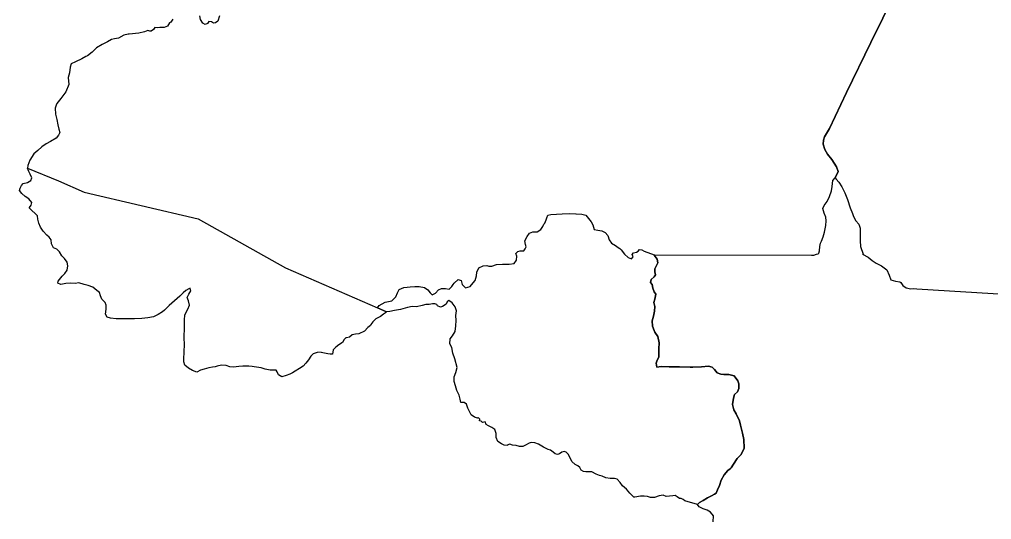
# Model space of a CAD drawing. Extents: x -73.8 to -34.9, y -33.8 to 5.4.
# Drawn here: x -73.84 to -55.06, y -13.94 to -4.28 of the extents above; entities that cross this region are included whole.
import ezdxf

# ---------------------------------------------------------------- set-up
doc = ezdxf.new("R2010")
doc.units = 0

# ---------------------------------------------------------------- blocks, each defined once
blk = doc.blocks.new('BLK0')
at = {"color": 7, "linetype": 'CONTINUOUS'}
blk.add_lwpolyline([(-68.61895, -11.129709), (-68.685345, -11.156667), (-68.771162, -11.178199), (-68.833969, -11.138409), (-68.862165, -11.080244), (-68.88022, -11.049307), (-68.931174, -11.049095), (-68.99384, -11.051647), (-69.095812, -11.032251), (-69.171981, -11.007421), (-69.304829, -10.984263), (-69.342617, -10.977965), (-69.410584, -10.974621), (-69.525904, -10.97224), (-69.604642, -10.977189), (-69.705813, -10.992066), (-69.778176, -10.987294), (-69.844796, -10.962856), (-69.93413, -10.953871), (-70.019114, -10.970543), (-70.059136, -10.986183), (-70.111142, -10.990124), (-70.184472, -11.005102), (-70.268865, -11.032726), (-70.343621, -11.053075), (-70.412331, -11.088065), (-70.497728, -11.055873), (-70.571991, -11.011045), (-70.645494, -10.954143), (-70.665613, -10.8869), (-70.664351, -10.806475), (-70.660019, -10.731727), (-70.657299, -10.684459), (-70.654081, -10.567758), (-70.657995, -10.413218), (-70.653889, -10.23485), (-70.650431, -10.08622), (-70.643908, -9.985136), (-70.586744, -9.875424), (-70.553021, -9.797623), (-70.574838, -9.710615), (-70.601379, -9.648766), (-70.569533, -9.58298), (-70.528503, -9.515376), (-70.540861, -9.465209), (-70.565474, -9.47844), (-70.624186, -9.512171), (-70.675485, -9.557221), (-70.743897, -9.624574), (-70.845376, -9.713421), (-70.946902, -9.802125), (-71.034779, -9.890255), (-71.077637, -9.924436), (-71.161337, -9.976347), (-71.252625, -10.02121), (-71.360778, -10.042087), (-71.476322, -10.05374), (-71.614081, -10.0576), (-71.792593, -10.061438), (-71.853812, -10.060409), (-71.973791, -10.056256), (-72.080934, -10.047278), (-72.145533, -10.028536), (-72.178413, -9.971093), (-72.162722, -9.875844), (-72.164823, -9.79385), (-72.185602, -9.741464), (-72.247782, -9.681503), (-72.273528, -9.616904), (-72.291465, -9.553815), (-72.343388, -9.513009), (-72.424277, -9.445689), (-72.509528, -9.417404), (-72.588463, -9.398153), (-72.689195, -9.366911), (-72.762742, -9.374026), (-72.845798, -9.370844), (-72.940748, -9.380055), (-73.040492, -9.395482), (-73.09847, -9.36858), (-73.092022, -9.334205), (-73.068612, -9.297452), (-73.016834, -9.235015), (-72.963625, -9.186711), (-72.916142, -9.119618), (-72.905833, -9.033264), (-72.918896, -8.963131), (-72.968022, -8.895602), (-73.01912, -8.844289), (-73.064134, -8.762933), (-73.119848, -8.714719), (-73.180021, -8.687991), (-73.217313, -8.60929), (-73.226958, -8.536262), (-73.263389, -8.483655), (-73.309343, -8.442534), (-73.383498, -8.36334), (-73.432184, -8.288628), (-73.463069, -8.214774), (-73.485919, -8.13591), (-73.492804, -8.071835), (-73.648288, -7.922628), (-73.645095, -7.906443), (-73.610326, -7.864738), (-73.59843, -7.814111), (-73.656673, -7.744365), (-73.72621, -7.696946), (-73.79299, -7.640994), (-73.839434, -7.579649), (-73.823522, -7.534762), (-73.799627, -7.485933), (-73.766399, -7.448477), (-73.683934, -7.424491), (-73.619737, -7.389686), (-73.600209, -7.338345), (-73.631604, -7.262565), (-73.659081, -7.216454), (-73.682237, -7.15205), (-73.087456, -7.396966), (-72.587114, -7.615566), (-70.389874, -8.130651), (-68.698239, -9.076907), (-66.925692, -9.847688), (-66.749393, -9.926947), (-66.767655, -9.946559), (-66.804813, -9.972251), (-66.865838, -10.011699), (-66.955298, -10.062451), (-67.015726, -10.115322), (-67.049464, -10.170262), (-67.061847, -10.18778), (-67.112447, -10.227457), (-67.17719, -10.298014), (-67.286491, -10.347712), (-67.349849, -10.358722), (-67.415566, -10.37074), (-67.467605, -10.415795), (-67.522701, -10.424821), (-67.534516, -10.428834), (-67.565057, -10.461242), (-67.59884, -10.513679), (-67.669806, -10.564573), (-67.731186, -10.609091), (-67.777643, -10.657554), (-67.793247, -10.742002), (-67.836203, -10.740181), (-67.882525, -10.735972), (-67.949398, -10.724165), (-68.011444, -10.709201), (-68.014602, -10.702354), (-68.088073, -10.708139), (-68.163705, -10.735041), (-68.211291, -10.782131), (-68.255307, -10.850576), (-68.306256, -10.917556), (-68.358993, -10.973245), (-68.432149, -11.019026), (-68.51608, -11.070946), (-68.516138, -11.072059), (-68.562912, -11.101114)], close=True, dxfattribs=at)
at = {"flags": 1}
for tag in ['CODEST', 'UF', 'NOMEST', 'REGIAO']:
    blk.add_attdef(tag, (0, 0), '', height=0.2, dxfattribs=at)
blk = doc.blocks.new('BLK3')
at = {"color": 7, "linetype": 'CONTINUOUS'}
for points in [[(-69.974632, -4.206839), (-70.004569, -4.309824), (-70.053009, -4.345419), (-70.088186, -4.351232), (-70.126962, -4.324636), (-70.184306, -4.316527), (-70.2068, -4.353834), (-70.251473, -4.377206), (-70.297966, -4.345973), (-70.341129, -4.277002), (-70.356141, -4.208755)], [(-70.877968, -4.273452), (-70.91772, -4.326765), (-70.943995, -4.341602), (-70.98188, -4.407115), (-71.04552, -4.43201), (-71.126284, -4.429834), (-71.178096, -4.436183), (-71.223919, -4.430513), (-71.253114, -4.468448), (-71.296847, -4.504859), (-71.323801, -4.506323), (-71.358111, -4.492099), (-71.427129, -4.513392), (-71.536643, -4.541245), (-71.721844, -4.559137), (-71.73972, -4.558623), (-71.823184, -4.581572), (-71.92785, -4.639117), (-72.000838, -4.651267), (-72.063688, -4.661497), (-72.140025, -4.708713), (-72.244309, -4.758305), (-72.351274, -4.822006), (-72.433403, -4.908356), (-72.524976, -4.977826), (-72.554559, -4.995504), (-72.632855, -5.036776), (-72.756248, -5.095088), (-72.842303, -5.137045), (-72.859143, -5.199976), (-72.874469, -5.308937), (-72.899132, -5.398925), (-72.885711, -5.535196), (-72.9437, -5.674232), (-73.040299, -5.802876), (-73.115743, -5.90267), (-73.130489, -5.934875), (-73.147466, -5.992129), (-73.143634, -6.104905), (-73.119464, -6.208721), (-73.099897, -6.314565), (-73.078048, -6.394284), (-73.062376, -6.462814), (-73.083608, -6.51111), (-73.127705, -6.571487), (-73.238697, -6.634229), (-73.325339, -6.67722), (-73.405187, -6.740111), (-73.486429, -6.808307), (-73.56209, -6.875589), (-73.639296, -6.992859), (-73.678314, -7.099927), (-73.682237, -7.15205), (-73.087456, -7.396966), (-72.587114, -7.615566), (-70.389874, -8.130651), (-68.698239, -9.076907), (-66.925692, -9.847688), (-66.892389, -9.80051), (-66.774745, -9.740457), (-66.647775, -9.710992), (-66.572633, -9.63469), (-66.535906, -9.555948), (-66.505655, -9.493862), (-66.417993, -9.454977), (-66.3537, -9.450242), (-66.295174, -9.444184), (-66.200426, -9.436977), (-66.120997, -9.434907), (-66.015495, -9.45618), (-65.953899, -9.49869), (-65.903415, -9.558942), (-65.864975, -9.596256), (-65.806641, -9.566399), (-65.745901, -9.500428), (-65.688784, -9.471604), (-65.610562, -9.476161), (-65.537139, -9.485087), (-65.486373, -9.436781), (-65.463983, -9.396692), (-65.440877, -9.370192), (-65.368295, -9.297534), (-65.306954, -9.319609), (-65.290779, -9.399312), (-65.22706, -9.457714), (-65.134885, -9.434224), (-65.07878, -9.365506), (-65.039809, -9.318959), (-65.008931, -9.230236), (-65.005615, -9.160043), (-64.964415, -9.076086), (-64.885786, -9.032727), (-64.813034, -9.030015), (-64.774605, -9.038915), (-64.714809, -9.039265), (-64.624811, -9.009691), (-64.509608, -9.002255), (-64.38059, -9.006464), (-64.286159, -8.989357), (-64.236319, -8.927977), (-64.235438, -8.851815), (-64.252817, -8.799122), (-64.213038, -8.760214), (-64.165735, -8.747612), (-64.099882, -8.744504), (-64.073111, -8.70868), (-64.055625, -8.668096), (-64.067465, -8.625746), (-64.076159, -8.551611), (-64.033075, -8.471723), (-63.989131, -8.403202), (-63.92166, -8.380652), (-63.8417, -8.37654), (-63.77143, -8.335773), (-63.731222, -8.273893), (-63.710318, -8.233277), (-63.693385, -8.211947), (-63.663687, -8.145273), (-63.652332, -8.110156), (-63.637059, -8.056875), (-63.578027, -8.04311), (-63.469775, -8.035889), (-63.356806, -8.029853), (-63.20859, -8.027792), (-63.093352, -8.030842), (-63.083987, -8.033279), (-62.979355, -8.039551), (-62.903165, -8.056772), (-62.85142, -8.119311), (-62.799755, -8.186439), (-62.765547, -8.24301), (-62.736734, -8.33266), (-62.666323, -8.349831), (-62.593413, -8.361319), (-62.525617, -8.393312), (-62.4737, -8.452516), (-62.447082, -8.536499), (-62.402306, -8.59905), (-62.329919, -8.641465), (-62.276367, -8.681285), (-62.242517, -8.70246), (-62.215871, -8.729244), (-62.15602, -8.809282), (-62.080459, -8.874707), (-62.017076, -8.900974), (-61.985522, -8.863666), (-62.002268, -8.814102), (-61.976765, -8.782417), (-61.923324, -8.774099), (-61.887313, -8.749442), (-61.861913, -8.722317), (-61.818204, -8.727583), (-61.77603, -8.751174), (-61.578124, -8.823898), (-58.543875, -8.829474), (-58.498041, -8.82968), (-58.443894, -8.812542), (-58.413286, -8.802246), (-58.401476, -8.789553), (-58.389527, -8.744425), (-58.382134, -8.66221), (-58.366593, -8.595079), (-58.346493, -8.561554), (-58.317991, -8.475918), (-58.290683, -8.387949), (-58.262099, -8.254782), (-58.257169, -8.169051), (-58.267544, -8.094872), (-58.296695, -8.018339), (-58.32112, -7.926763), (-58.296365, -7.870039), (-58.238753, -7.795977), (-58.19168, -7.694063), (-58.155194, -7.58632), (-58.141041, -7.500566), (-58.130409, -7.389306), (-58.084674, -7.334839), (-58.023407, -7.216195), (-58.061176, -7.126728), (-58.15041, -6.98274), (-58.230776, -6.878684), (-58.284033, -6.791395), (-58.316785, -6.688026), (-58.307165, -6.610963), (-58.288183, -6.542207), (-58.19284, -6.383177), (-57.866273, -5.688294), (-57.393269, -4.72167), (-56.93031, -3.777515)]]:
    blk.add_lwpolyline(points, dxfattribs=at)
at = {"flags": 1}
for tag in ['CODEST', 'UF', 'NOMEST', 'REGIAO']:
    blk.add_attdef(tag, (0, 0), '', height=0.2, dxfattribs=at)
blk = doc.blocks.new('BLK10')
at = {"color": 7, "linetype": 'CONTINUOUS'}
blk.add_lwpolyline([(-60.438522, -13.980793), (-60.43566, -13.866729), (-60.490921, -13.7905), (-60.559114, -13.756616), (-60.636935, -13.728256), (-60.708602, -13.69312), (-60.743077, -13.646209), (-60.7029, -13.609162), (-60.635348, -13.570443), (-60.552026, -13.518226), (-60.474946, -13.477342), (-60.417166, -13.447517), (-60.385701, -13.424005), (-60.356926, -13.362377), (-60.320549, -13.278991), (-60.283753, -13.174834), (-60.230421, -13.072147), (-60.159816, -12.991685), (-60.109259, -12.959238), (-60.09342, -12.939937), (-60.049222, -12.869261), (-59.976897, -12.755238), (-59.901788, -12.676988), (-59.843764, -12.557975), (-59.847791, -12.390506), (-59.875239, -12.269973), (-59.90725, -12.13899), (-59.911515, -12.112369), (-59.932599, -12.032374), (-59.994116, -11.896319), (-60.04361, -11.818186), (-60.067776, -11.711638), (-60.047985, -11.589657), (-60.025618, -11.52309), (-59.970381, -11.467407), (-59.945753, -11.40431), (-59.946662, -11.311968), (-59.964735, -11.259766), (-60.036349, -11.160619), (-60.137314, -11.13142), (-60.165696, -11.136757), (-60.236433, -11.136826), (-60.29526, -11.130145), (-60.360763, -11.100294), (-60.412699, -11.034922), (-60.456775, -10.993886), (-60.528307, -10.976614), (-60.664977, -10.984762), (-60.833372, -10.99345), (-60.885107, -10.992561), (-61.091946, -10.987769), (-61.290474, -10.98529), (-61.443086, -10.98241), (-61.530178, -10.99337), (-61.539191, -10.916222), (-61.523885, -10.854476), (-61.489945, -10.798817), (-61.488725, -10.735645), (-61.486886, -10.639163), (-61.485868, -10.521984), (-61.510618, -10.402057), (-61.565298, -10.317238), (-61.582317, -10.287076), (-61.614726, -10.201521), (-61.618705, -10.095793), (-61.592573, -10.005499), (-61.574567, -9.909315), (-61.569589, -9.820952), (-61.588195, -9.743704), (-61.566127, -9.679728), (-61.550619, -9.585779), (-61.581362, -9.534776), (-61.608298, -9.464315), (-61.616598, -9.396435), (-61.649812, -9.354606), (-61.63498, -9.299705), (-61.582879, -9.248773), (-61.554327, -9.211273), (-61.565119, -9.150249), (-61.570105, -9.090456), (-61.511406, -8.978676), (-61.522062, -8.903872), (-61.561053, -8.855127), (-61.578124, -8.823898), (-58.543875, -8.829474), (-58.498041, -8.82968), (-58.443894, -8.812542), (-58.413286, -8.802246), (-58.401476, -8.789553), (-58.389527, -8.744425), (-58.382134, -8.66221), (-58.366593, -8.595079), (-58.346493, -8.561554), (-58.317991, -8.475918), (-58.290683, -8.387949), (-58.262099, -8.254782), (-58.257169, -8.169051), (-58.267544, -8.094872), (-58.296695, -8.018339), (-58.32112, -7.926763), (-58.296365, -7.870039), (-58.238753, -7.795977), (-58.19168, -7.694063), (-58.155194, -7.58632), (-58.141041, -7.500566), (-58.130409, -7.389306), (-58.084674, -7.334839), (-58.062416, -7.361503), (-58.015548, -7.417153), (-57.95344, -7.507594), (-57.900717, -7.628198), (-57.846819, -7.75462), (-57.791769, -7.91238), (-57.751945, -8.023757), (-57.729686, -8.081773), (-57.682777, -8.166497), (-57.627606, -8.232674), (-57.599478, -8.308117), (-57.604361, -8.438063), (-57.601021, -8.554096), (-57.596514, -8.663169), (-57.546181, -8.807139), (-57.554431, -8.810605), (-57.44854, -8.865334), (-57.372084, -8.932778), (-57.289671, -8.98166), (-57.190726, -9.034043), (-57.084701, -9.115461), (-57.040007, -9.213074), (-57.008277, -9.303713), (-56.918596, -9.334019), (-56.83241, -9.34688), (-56.818252, -9.359673), (-56.77461, -9.415484), (-56.714403, -9.462012), (-56.622244, -9.478337), (-56.567876, -9.476032), (-56.507596, -9.479532), (-54.717454, -9.587028)], dxfattribs=at)
at = {"flags": 1}
for tag in ['CODEST', 'UF', 'NOMEST', 'REGIAO']:
    blk.add_attdef(tag, (0, 0), '', height=0.2, dxfattribs=at)
blk = doc.blocks.new('REGION4')
at = {"color": 7, "linetype": 'CONTINUOUS'}
blk.add_lwpolyline([(-56.93031, -3.777515), (-57.393269, -4.72167), (-57.866273, -5.688294), (-58.19284, -6.383177), (-58.288183, -6.542207), (-58.307165, -6.610963), (-58.316785, -6.688026), (-58.284033, -6.791395), (-58.230776, -6.878684), (-58.15041, -6.98274), (-58.061176, -7.126728), (-58.023407, -7.216195), (-58.084674, -7.334839), (-58.062416, -7.361503), (-58.015548, -7.417153), (-57.95344, -7.507594), (-57.900717, -7.628198), (-57.846819, -7.75462), (-57.791769, -7.91238), (-57.751945, -8.023757), (-57.729686, -8.081773), (-57.682777, -8.166497), (-57.627606, -8.232674), (-57.599478, -8.308117), (-57.604361, -8.438063), (-57.601021, -8.554096), (-57.596514, -8.663169), (-57.546181, -8.807139), (-57.554431, -8.810605), (-57.44854, -8.865334), (-57.372084, -8.932778), (-57.289671, -8.98166), (-57.190726, -9.034043), (-57.084701, -9.115461), (-57.040007, -9.213074), (-57.008277, -9.303713), (-56.918596, -9.334019), (-56.83241, -9.34688), (-56.818252, -9.359673), (-56.77461, -9.415484), (-56.714403, -9.462012), (-56.622244, -9.478337), (-56.567876, -9.476032), (-56.507596, -9.479532), (-54.717454, -9.587028)], dxfattribs=at)
at = {"flags": 1}
for tag in ['CODEST', 'UF', 'NOMEST', 'REGIAO']:
    blk.add_attdef(tag, (0, 0), '', height=0.2, dxfattribs=at)
blk = doc.blocks.new('BLK21')
at = {"color": 7, "linetype": 'CONTINUOUS'}
blk.add_lwpolyline([(-62.586947, -13.10128), (-62.63791, -13.084746), (-62.699202, -13.056426), (-62.782781, -13.01593), (-62.834296, -13.015376), (-62.902687, -13.01768), (-62.944255, -13.008287), (-62.992278, -12.98038), (-63.016766, -12.932689), (-63.056038, -12.895938), (-63.106631, -12.873666), (-63.167681, -12.813335), (-63.209993, -12.733085), (-63.242394, -12.674886), (-63.281373, -12.632464), (-63.320254, -12.618597), (-63.36501, -12.633072), (-63.408053, -12.664715), (-63.446893, -12.680506), (-63.491844, -12.669829), (-63.529915, -12.636566), (-63.58553, -12.594713), (-63.585576, -12.595853), (-63.629157, -12.581795), (-63.716837, -12.53769), (-63.81119, -12.48309), (-63.885039, -12.453143), (-63.955069, -12.447248), (-63.997384, -12.462828), (-64.064368, -12.499145), (-64.11914, -12.527901), (-64.180898, -12.524506), (-64.244296, -12.503967), (-64.31908, -12.500064), (-64.36709, -12.482354), (-64.42025, -12.501976), (-64.420542, -12.508789), (-64.477127, -12.497563), (-64.529498, -12.471711), (-64.596531, -12.428256), (-64.63361, -12.351856), (-64.631533, -12.275808), (-64.658953, -12.195255), (-64.717857, -12.157845), (-64.779346, -12.12602), (-64.823155, -12.09713), (-64.842325, -12.046462), (-64.89278, -12.062732), (-64.92123, -12.035559), (-64.954241, -12.032046), (-64.950371, -11.997017), (-64.980978, -11.965233), (-64.99087, -11.975072), (-65.050505, -11.958077), (-65.113721, -11.91486), (-65.146323, -11.847867), (-65.179069, -11.784285), (-65.206419, -11.705052), (-65.251264, -11.676178), (-65.313707, -11.672703), (-65.327607, -11.611009), (-65.345513, -11.532184), (-65.393769, -11.445455), (-65.417017, -11.35288), (-65.440612, -11.268236), (-65.445172, -11.178635), (-65.413588, -11.09712), (-65.382636, -11.000839), (-65.431381, -10.83498), (-65.469198, -10.71936), (-65.489825, -10.61454), (-65.527117, -10.54539), (-65.517338, -10.442753), (-65.474205, -10.388728), (-65.426446, -10.304266), (-65.408321, -10.19392), (-65.404733, -10.094425), (-65.409353, -9.993545), (-65.39805, -9.905606), (-65.424695, -9.828968), (-65.484047, -9.749103), (-65.545719, -9.703132), (-65.576024, -9.732756), (-65.599749, -9.775009), (-65.668102, -9.820399), (-65.704803, -9.831695), (-65.763637, -9.80726), (-65.779241, -9.785304), (-65.814914, -9.768375), (-65.86166, -9.766915), (-65.928947, -9.783999), (-65.928988, -9.785127), (-65.990772, -9.779782), (-66.06299, -9.804565), (-66.173589, -9.824684), (-66.253973, -9.818676), (-66.345793, -9.838196), (-66.482698, -9.877559), (-66.597932, -9.900668), (-66.684868, -9.916811), (-66.749393, -9.926947), (-66.925692, -9.847688), (-66.892389, -9.80051), (-66.774745, -9.740457), (-66.647775, -9.710992), (-66.572633, -9.63469), (-66.535906, -9.555948), (-66.505655, -9.493862), (-66.417993, -9.454977), (-66.3537, -9.450242), (-66.295174, -9.444184), (-66.200426, -9.436977), (-66.120997, -9.434907), (-66.015495, -9.45618), (-65.953899, -9.49869), (-65.903415, -9.558942), (-65.864975, -9.596256), (-65.806641, -9.566399), (-65.745901, -9.500428), (-65.688784, -9.471604), (-65.610562, -9.476161), (-65.537139, -9.485087), (-65.486373, -9.436781), (-65.463983, -9.396692), (-65.440877, -9.370192), (-65.368295, -9.297534), (-65.306954, -9.319609), (-65.290779, -9.399312), (-65.22706, -9.457714), (-65.134885, -9.434224), (-65.07878, -9.365506), (-65.039809, -9.318959), (-65.008931, -9.230236), (-65.005615, -9.160043), (-64.964415, -9.076086), (-64.885786, -9.032727), (-64.813034, -9.030015), (-64.774605, -9.038915), (-64.714809, -9.039265), (-64.624811, -9.009691), (-64.509608, -9.002255), (-64.38059, -9.006464), (-64.286159, -8.989357), (-64.236319, -8.927977), (-64.235438, -8.851815), (-64.252817, -8.799122), (-64.213038, -8.760214), (-64.165735, -8.747612), (-64.099882, -8.744504), (-64.073111, -8.70868), (-64.055625, -8.668096), (-64.067465, -8.625746), (-64.076159, -8.551611), (-64.033075, -8.471723), (-63.989131, -8.403202), (-63.92166, -8.380652), (-63.8417, -8.37654), (-63.77143, -8.335773), (-63.731222, -8.273893), (-63.710318, -8.233277), (-63.693385, -8.211947), (-63.663687, -8.145273), (-63.652332, -8.110156), (-63.637059, -8.056875), (-63.578027, -8.04311), (-63.469775, -8.035889), (-63.356806, -8.029853), (-63.20859, -8.027792), (-63.093352, -8.030842), (-63.083987, -8.033279), (-62.979355, -8.039551), (-62.903165, -8.056772), (-62.85142, -8.119311), (-62.799755, -8.186439), (-62.765547, -8.24301), (-62.736734, -8.33266), (-62.666323, -8.349831), (-62.593413, -8.361319), (-62.525617, -8.393312), (-62.4737, -8.452516), (-62.447082, -8.536499), (-62.402306, -8.59905), (-62.329919, -8.641465), (-62.276367, -8.681285), (-62.242517, -8.70246), (-62.215871, -8.729244), (-62.15602, -8.809282), (-62.080459, -8.874707), (-62.017076, -8.900974), (-61.985522, -8.863666), (-62.002268, -8.814102), (-61.976765, -8.782417), (-61.923324, -8.774099), (-61.887313, -8.749442), (-61.861913, -8.722317), (-61.818204, -8.727583), (-61.77603, -8.751174), (-61.578124, -8.823898), (-61.561053, -8.855127), (-61.522062, -8.903872), (-61.511406, -8.978676), (-61.570105, -9.090456), (-61.565119, -9.150249), (-61.554327, -9.211273), (-61.582879, -9.248773), (-61.63498, -9.299705), (-61.649812, -9.354606), (-61.616598, -9.396435), (-61.608298, -9.464315), (-61.581362, -9.534776), (-61.550619, -9.585779), (-61.566127, -9.679728), (-61.588195, -9.743704), (-61.569589, -9.820952), (-61.574567, -9.909315), (-61.592573, -10.005499), (-61.618705, -10.095793), (-61.614726, -10.201521), (-61.582317, -10.287076), (-61.565298, -10.317238), (-61.510618, -10.402057), (-61.485868, -10.521984), (-61.486886, -10.639163), (-61.488725, -10.735645), (-61.489945, -10.798817), (-61.523885, -10.854476), (-61.539191, -10.916222), (-61.530178, -10.99337), (-61.443086, -10.98241), (-61.290474, -10.98529), (-61.091946, -10.987769), (-60.885107, -10.992561), (-60.833372, -10.99345), (-60.664977, -10.984762), (-60.528307, -10.976614), (-60.456775, -10.993886), (-60.412699, -11.034922), (-60.360763, -11.100294), (-60.29526, -11.130145), (-60.236433, -11.136826), (-60.165696, -11.136757), (-60.137314, -11.13142), (-60.036349, -11.160619), (-59.964735, -11.259766), (-59.946662, -11.311968), (-59.945753, -11.40431), (-59.970381, -11.467407), (-60.025618, -11.52309), (-60.047985, -11.589657), (-60.067776, -11.711638), (-60.04361, -11.818186), (-59.994116, -11.896319), (-59.932599, -12.032374), (-59.911515, -12.112369), (-59.90725, -12.13899), (-59.875239, -12.269973), (-59.847791, -12.390506), (-59.843764, -12.557975), (-59.901788, -12.676988), (-59.976897, -12.755238), (-60.049222, -12.869261), (-60.09342, -12.939937), (-60.109259, -12.959238), (-60.159816, -12.991685), (-60.230421, -13.072147), (-60.283753, -13.174834), (-60.320549, -13.278991), (-60.356926, -13.362377), (-60.385701, -13.424005), (-60.417166, -13.447517), (-60.474946, -13.477342), (-60.552026, -13.518226), (-60.635348, -13.570443), (-60.7029, -13.609162), (-60.743077, -13.646209), (-60.986474, -13.572524), (-61.019558, -13.549764), (-61.057497, -13.52802), (-61.088904, -13.528308), (-61.13625, -13.499399), (-61.171559, -13.471974), (-61.217531, -13.475294), (-61.345891, -13.488916), (-61.409101, -13.467574), (-61.483067, -13.479227), (-61.571071, -13.51341), (-61.654133, -13.509799), (-61.706425, -13.488717), (-61.771387, -13.485613), (-61.844759, -13.482237), (-61.952711, -13.50301), (-61.973328, -13.506958), (-62.003344, -13.471611), (-62.047445, -13.426653), (-62.114472, -13.351171), (-62.19269, -13.286816), (-62.239523, -13.220015), (-62.292421, -13.155327), (-62.346031, -13.14333), (-62.432516, -13.144026), (-62.512467, -13.13116)], close=True, dxfattribs=at)
at = {"flags": 1}
for tag in ['CODEST', 'UF', 'NOMEST', 'REGIAO']:
    blk.add_attdef(tag, (0, 0), '', height=0.2, dxfattribs=at)

msp = doc.modelspace()

# ---------------------------------------------------------------- block references
at = {"color": 7}
msp.add_blockref('REGION4', (0, 0), dxfattribs=at)
for name in ['BLK3', 'BLK0', 'BLK10', 'BLK21']:
    msp.add_blockref(name, (0, 0))

doc.saveas('drawing.dxf')
